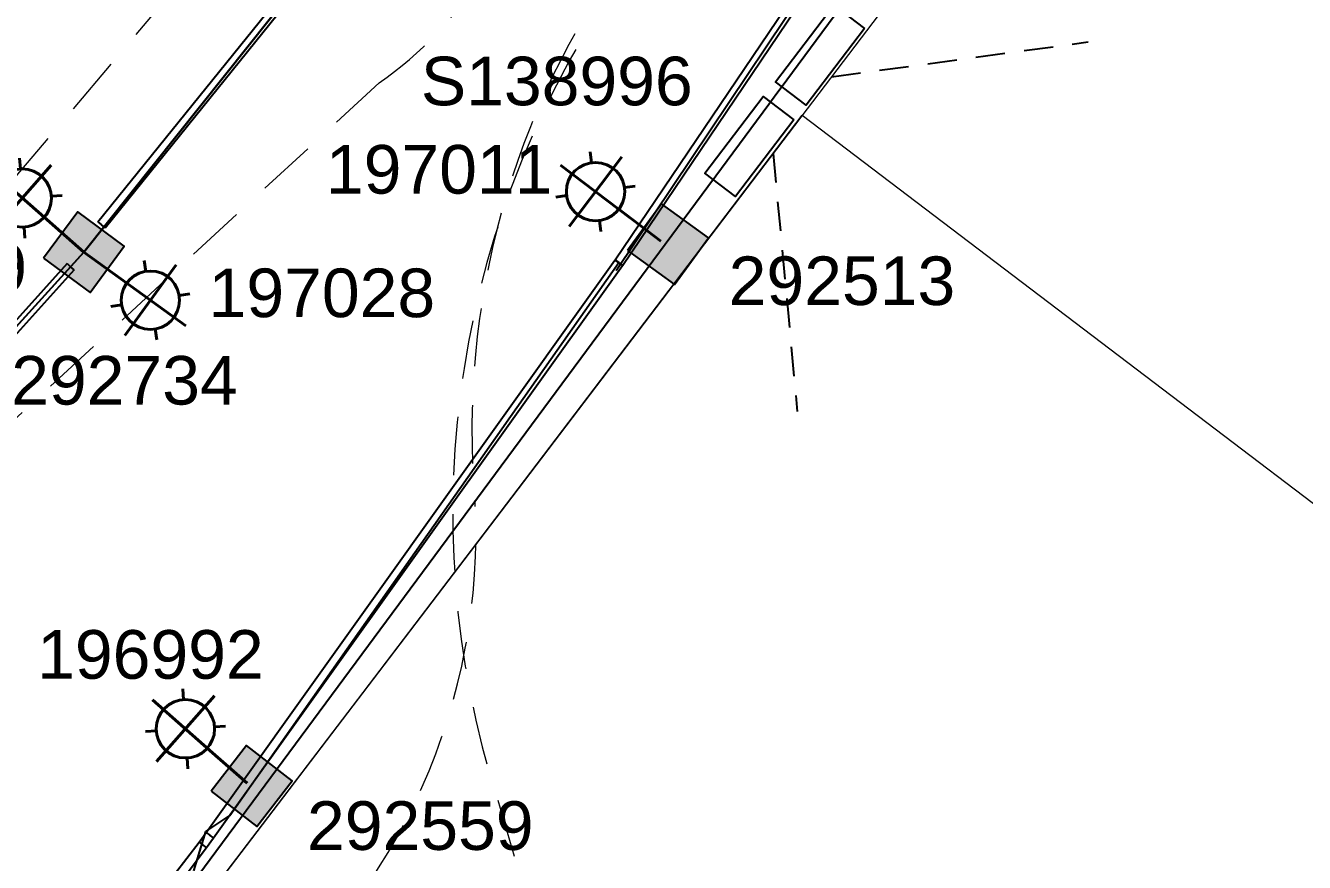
# Model space of a CAD drawing. Header units: metres. Extents: x 300929 to 302247, y 6244220 to 6246836.
# Drawn here: x 301550.1 to 301615.9, y 6244805.4 to 6244848.4 of the extents above; entities that cross this region are included whole.
import ezdxf
from ezdxf.enums import TextEntityAlignment as Align

# ---------------------------------------------------------------- set-up
doc = ezdxf.new("R2010")
doc.units = ezdxf.units.M
doc.linetypes.add('Cable Exist UG', pattern=[8.2, 4, -1.2, 1.8, -1.2])
doc.linetypes.add('Dash', pattern=[5, 3, -2])
doc.layers.get('0').update_dxf_attribs({"color": 6})
for name, color, linetype in [('_User Miscellaneous1', 7, 'Continuous'), ('Duct_SP_EXT', 7, 'Continuous'), ('Equip_SP_SL_EXT', 7, 'Continuous'), ('Mains_SL_MOD', 3, 'Continuous'), ('Services_SP_NEW_UG', 7, 'Continuous'), ('SupportsUG_SP_LV_NEW', 7, 'Continuous'), ('SupportsUG_SP_LV_SL_EXT', 7, 'Continuous'), ('Trench_SP_NEW', 7, 'Continuous')]:
    doc.layers.add(name, color=color, linetype=linetype)
doc.layers.add('Cadastre Developer_SP_EXT', color=9, linetype='Continuous', lineweight=5)
doc.layers.add('Cadastre Land Parcels_SP_EXT', color=9, linetype='Continuous', lineweight=5)
doc.styles.add('COLUMN_LABEL', font='arial.ttf')
doc.styles.add('iecARIAL', font='arial.ttf', dxfattribs={"height": 2})
doc.styles.add('POLE_LABEL', font='arial.ttf')
doc.styles.get("Standard").update_dxf_attribs({"font": 'arial.ttf'})
doc.linetypes.add('IE Trench HV', pattern='A,7,-0.2,["/",Standard,S=3,R=0,X=0.6,Y=-1.4],-2.5', length=9.7)

# ---------------------------------------------------------------- blocks, each defined once
blk = doc.blocks.new('COLUMN_EXT')
blk.add_hatch(color=256).paths.add_polyline_path([(-1.485, 1.485), (-1.485, -1.485), (1.485, -1.485), (1.485, 1.485)])
blk.add_lwpolyline([(-1.485, -1.485), (1.485, -1.485), (1.485, 1.485), (-1.485, 1.485)], close=True)
for tag, height, style, flags, p in [('ASSET_NUM', 2.5, 'COLUMN_LABEL', 8, (2, 2)), ('STRUCTURE_PLANT_NUMBER', 0.2, 'POLE_LABEL', 9, (1.813, 0.031)), ('STREET_CODE', 0.2, 'COLUMN_LABEL', 9, (1.813, -0.2))]:
    blk.add_attdef(tag, text='', height=height, dxfattribs=dict(style=style, flags=flags)).set_placement(p, align=Align.MIDDLE_LEFT)
at = {"flags": 9}
for tag, p in [('OWNED_BY', (1.813, -0.6)), ('COLUMN_TYPE', (1.813, -0.4)), ('STATE', (1.813, -0.8)), ('USAGE', (1.813, -1)), ('LEGEND', (1.813, -1.2)), ('LOCATION', (1.813, -1.4)), ('STREETNAME', (1.813, -1.6)), ('SUBURB', (1.813, -1.8)), ('NOTES', (1.813, -2))]:
    blk.add_attdef(tag, text='', height=0.2, dxfattribs=at).set_placement(p, align=Align.MIDDLE_LEFT)
at = {"flags": 1}
blk.add_attdef('Z', (1.813, -2.351), '', height=0.2, dxfattribs=at)
blk = doc.blocks.new('SL_LANTERN_EXT')
at = {"lineweight": 40}
for p, q in [((0, 1.968), (0, 6.468)), ((-1.459, 5.676), (-1.061, 5.278)), ((1.458, 5.676), (1.06, 5.278)), ((-2.25, 4.218), (2.25, 4.218)), ((-1.459, 2.759), (-1.061, 3.157)), ((0, 0), (0, 2.721)), ((1.458, 2.759), (1.06, 3.157))]:
    blk.add_line(p, q, dxfattribs=at)
blk.add_circle((0, 4.218), 1.5, dxfattribs=at)
at = {"style": 'iecARIAL', "flags": 8}
blk.add_attdef('ASSET_NUM', (1.5, 1.5), '', height=2.5, dxfattribs=at)
for tag, p, height, flags in [('CONSTRUCTED_VOLTAGE', (0.981, -0.653), 0.2, 9), ('CONTROL_TYPE', (0.981, -0.853), 0.2, 9), ('LANTERN_PURPOSE', (0.981, -1.053), 0.2, 9), ('LANTERN_TYPE', (0.981, -1.253), 0.2, 9), ('NO_PHASES', (0.981, -1.453), 0.2, 9), ('LNUMBER', (2.181, -3.253), 2.5, 8), ('OPERATING_VOLTAGE', (0.981, -1.653), 0.2, 9), ('ORIENTATION', (0.981, -1.853), 0.2, 9), ('OWNED_BY', (0.981, -2.053), 0.2, 9), ('STATE', (0.981, -2.253), 0.2, 9), ('CEXIST', (0.981, -2.653), 0.2, 9), ('USAGE', (0.981, -2.453), 0.2, 9), ('CNEW', (0.981, -2.853), 0.2, 9), ('CNUMBER', (0.981, -3.053), 0.2, 9), ('CREMOVE', (0.981, -3.253), 0.2, 9), ('CREPLACE', (0.981, -3.453), 0.2, 9), ('LKINGHEIGHT', (0.981, -3.653), 0.2, 9), ('LBRACKET', (0.981, -3.853), 0.2, 9), ('LBRACKETVOCAB', (0.981, -4.053), 0.2, 9), ('LCATEGORY', (0.981, -4.253), 0.2, 9), ('LCHARGE1', (0.981, -4.453), 0.2, 9), ('LCHARGE1PERCENT', (0.981, -4.653), 0.2, 9), ('LCHARGE2', (0.981, -4.853), 0.2, 9), ('LCHARGE2PERCENT', (0.981, -5.053), 0.2, 9), ('LCHARGE3', (0.981, -5.253), 0.2, 9), ('LCHARGE3PERCENT', (0.981, -5.453), 0.2, 9), ('LEXIST', (0.981, -5.653), 0.2, 9), ('LLAMP', (0.981, -5.853), 0.2, 9), ('LLAMPVOCAB', (0.981, -6.053), 0.2, 9), ('LMAST', (0.981, -6.253), 0.2, 9), ('LMASTVOCAB', (0.981, -6.453), 0.2, 9), ('LNEW', (0.981, -6.653), 0.2, 9), ('LANTNUMBER', (0.981, -6.853), 0.2, 9), ('LOUTREACH', (0.981, -7.253), 0.2, 9), ('LOUTREACHVOCAB', (0.981, -7.453), 0.2, 9), ('LRATECODE', (0.981, -7.653), 0.2, 9), ('LREMOVE', (0.981, -7.853), 0.2, 9), ('LREPLACE', (0.981, -8.053), 0.2, 9), ('LTYPE', (0.981, -8.253), 0.2, 9), ('LTYPEVOCAB', (0.981, -8.453), 0.2, 9), ('LEGEND', (0.981, -8.653), 0.2, 9), ('STREETNAME', (0.981, -9.253), 0.2, 9), ('LOCATION', (0.981, -8.853), 0.2, 9), ('NOTES', (0.981, -9.053), 0.2, 9), ('SUBURB', (0.981, -9.453), 0.2, 1)]:
    blk.add_attdef(tag, p, '', height=height, dxfattribs=dict(flags=flags))
blk = doc.blocks.new('PILLAR_NEW')
for tag, height, flags, p in [('ASSET_NUM', 2.5, 8, (2, 4)), ('STREET_CODE', 0.2, 9, (1.5, 2)), ('OWNED_BY', 0.2, 9, (1.5, 1.8)), ('OPERATED_BY', 0.2, 9, (1.5, 1.6))]:
    blk.add_attdef(tag, text='', height=height, dxfattribs=dict(flags=flags)).set_placement(p, align=Align.MIDDLE_LEFT)
blk.add_wipeout([(-2.475, 0.99), (2.475, 0.99), (2.475, -0.99), (-2.475, -0.99)])
at = {"lineweight": -3}
blk.add_lwpolyline([(-2.475, 0.99), (2.475, 0.99), (2.475, -0.99), (-2.475, -0.99)], close=True, dxfattribs=at)
for tag, flags, p in [('MAINTAINED_BY', 9, (1.5, 1.4)), ('STATE', 9, (1.5, 1.2)), ('SUPPORT_TYPE', 9, (1.5, 1)), ('USAGE', 9, (1.5, 0.8)), ('LEGEND', 9, (1.5, 0.6)), ('SUBURB', 9, (1.5, 0.2)), ('STREETNAME', 9, (1.5, 0)), ('PARENT', 9, (1.5, 0.4)), ('Z', 1, (1.5, -0.6)), ('LOCATION', 9, (1.5, -0.2)), ('NOTES', 9, (1.5, -0.4))]:
    blk.add_attdef(tag, text='', height=0.2, dxfattribs=dict(flags=flags)).set_placement(p, align=Align.MIDDLE_LEFT)

msp = doc.modelspace()

# ---------------------------------------------------------------- linework, layer by layer
at = {"layer": '_User Miscellaneous1'}
for points in [[(301575.973, 6244865.448), (301553.126, 6244836.795)], [(301553.126, 6244836.795), (301575.973, 6244865.448)], [(301580.496, 6244835.851), (301597.87, 6244861.78)], [(301553.126, 6244836.795), (301528.114, 6244809.229)], [(301528.114, 6244809.229), (301553.126, 6244836.795)], [(301559.403, 6244807), (301560.638, 6244807.827), (301560.638, 6244807.827), (301580.635, 6244836.268)]]:
    msp.add_lwpolyline(points, dxfattribs=at)
at = {"layer": 'Cadastre Developer_SP_EXT', "linetype": 'Dash'}
for points in [[(301575.041, 6244870.633, -0.704756), (301578.366, 6244869.474), (301578.366, 6244869.474, -0.19317), (301573.649, 6244851.15), (301573.649, 6244851.15, -0.104444), (301568.315, 6244845.506), (301568.315, 6244845.506), (301545.274, 6244824.244), (301521.306, 6244794.477), (301506.925, 6244775.38), (301506.925, 6244775.38, -1.28559), (301505.222, 6244776.2), (301505.222, 6244776.2), (301511.874, 6244790.534), (301519.528, 6244803.059), (301530.43, 6244817.285), (301546.125, 6244836.537), (301574.964, 6244870.633)], [(301573.239, 6244824.034, -0.180678), (301581.054, 6244852.236)], [(301581.118, 6244851.432, 0.237615), (301574.405, 6244808.608)], [(301561.343, 6244797.359, 0.240923), (301573.239, 6244824.034)], [(301597.011, 6244597.831, -0.019885), (301474.724, 6244818.442)]]:
    msp.add_lwpolyline(points, format="xyb", dxfattribs=at)
msp.add_lwpolyline([(301574.405, 6244808.608), (301614.064, 6244674.266)], dxfattribs=at)
at = {"layer": 'Cadastre Land Parcels_SP_EXT', "linetype": 'Continuous'}
msp.add_lwpolyline([(301719.925, 6245022.803), (301684.066, 6244967.45), (301575.128, 6244824.19), (301559.283, 6244803.377), (301550.682, 6244792.118), (301855.438, 6244750.388)], dxfattribs=at)
at = {"layer": 'Duct_SP_EXT'}
for p, q in [((301580.438, 6244836.405), (301597.656, 6244861.893)), ((301580.832, 6244836.132), (301598.054, 6244861.624)), ((301553.842, 6244838.347), (301554.028, 6244838.196)), ((301554.215, 6244838.046), (301554.028, 6244838.196)), ((301552.264, 6244836.202), (301529.065, 6244810.504)), ((301552.264, 6244836.202), (301552.442, 6244836.041)), ((301552.264, 6244836.202), (301552.264, 6244836.202)), ((301552.264, 6244836.202), (301552.442, 6244836.041)), ((301552.62, 6244835.88), (301552.442, 6244836.041)), ((301552.62, 6244835.88), (301552.442, 6244836.041)), ((301559.405, 6244806.958), (301580.425, 6244836.387)), ((301559.796, 6244806.679), (301580.815, 6244836.108)), ((301580.425, 6244836.387), (301580.438, 6244836.405)), ((301580.425, 6244836.387), (301580.62, 6244836.247)), ((301580.425, 6244836.387), (301580.62, 6244836.247)), ((301580.438, 6244836.405), (301580.635, 6244836.268)), ((301580.815, 6244836.108), (301580.62, 6244836.247)), ((301580.816, 6244836.108), (301580.62, 6244836.247)), ((301580.832, 6244836.132), (301580.635, 6244836.268)), ((301580.816, 6244836.108), (301580.832, 6244836.132)), ((301552.62, 6244835.88), (301529.421, 6244810.183)), ((301552.62, 6244835.88), (301552.62, 6244835.88)), ((301557.791, 6244804.803), (301559.046, 6244806.454)), ((301559.046, 6244806.454), (301559.405, 6244806.958)), ((301559.046, 6244806.454), (301559.239, 6244806.312)), ((301559.405, 6244806.958), (301559.601, 6244806.818)), ((301559.405, 6244806.958), (301559.601, 6244806.818)), ((301559.432, 6244806.17), (301559.796, 6244806.679)), ((301559.796, 6244806.679), (301559.601, 6244806.818)), ((301559.796, 6244806.679), (301559.601, 6244806.818)), ((301558.173, 6244804.512), (301559.432, 6244806.17)), ((301559.432, 6244806.17), (301559.239, 6244806.312))]:
    msp.add_line(p, q, dxfattribs=at)
at = {"layer": 'Mains_SL_MOD', "linetype": 'Cable Exist UG'}
msp.add_lwpolyline([(301542.774, 6244783.12), (301549.582, 6244793.284), (301549.582, 6244793.284), (301553.663, 6244798.596), (301554.583, 6244798.866), (301558.782, 6244804.986), (301559.403, 6244807)], dxfattribs=at)
at = {"layer": 'Services_SP_NEW_UG', "linetype": 'Dash', "ltscale": 0.5, "flags": 128}
for points in [[(301591.567, 6244845.808), (301604.777, 6244847.606)], [(301588.568, 6244841.873), (301589.812, 6244828.6)]]:
    msp.add_lwpolyline(points, dxfattribs=at)

# ---------------------------------------------------------------- block references
at = {"layer": 'Equip_SP_SL_EXT'}
ref = msp.add_blockref('SL_LANTERN_EXT', (301553.126, 6244836.795), dxfattribs=dict(at, rotation=48.73438650988628))
ref.add_attrib('ASSET_NUM', '197029', dxfattribs={"layer": '0', "height": 2.5, "style": 'iecARIAL'}).set_placement((301550.201, 6244835.977), align=Align.MIDDLE_RIGHT)
ref = msp.add_blockref('SL_LANTERN_EXT', (301582.797, 6244837.36), dxfattribs=dict(at, rotation=52.86457193058791))
ref.add_attrib('ASSET_NUM', '197011', dxfattribs={"layer": '0', "height": 2.5, "style": 'iecARIAL'}).set_placement((301565.569, 6244841.053), align=Align.MIDDLE_LEFT)
ref = msp.add_blockref('SL_LANTERN_EXT', (301553.126, 6244836.795), dxfattribs=dict(at, rotation=234.1340759929138))
ref.add_attrib('ASSET_NUM', '197028', dxfattribs={"layer": '0', "height": 2.5, "style": 'iecARIAL'}).set_placement((301571.19, 6244834.701), align=Align.MIDDLE_RIGHT)
ref = msp.add_blockref('SL_LANTERN_EXT', (301561.513, 6244809.494), dxfattribs=dict(at, rotation=48.63406362056962))
ref.add_attrib('ASSET_NUM', '196992', dxfattribs={"layer": '0', "height": 2.5, "style": 'iecARIAL'}).set_placement((301550.72, 6244816.107), align=Align.MIDDLE_LEFT)
at = {"layer": 'SupportsUG_SP_LV_SL_EXT'}
ref = msp.add_blockref('COLUMN_EXT', (301553.126, 6244836.795), dxfattribs=dict(at, rotation=323.6156481878382))
ref.add_attrib('ASSET_NUM', '292734', dxfattribs={"layer": '0', "height": 2.5, "style": 'COLUMN_LABEL'}).set_placement((301561.037, 6244831.455), align=Align.TOP_RIGHT)
ref = msp.add_blockref('COLUMN_EXT', (301583.162, 6244837.201), dxfattribs=dict(at, rotation=323.9563230174431))
ref.add_attrib('ASSET_NUM', '292513', dxfattribs={"layer": '0', "height": 2.5, "style": 'COLUMN_LABEL'}).set_placement((301586.281, 6244836.573), align=Align.TOP_LEFT)
ref = msp.add_blockref('COLUMN_EXT', (301561.748, 6244809.345), dxfattribs=dict(at, rotation=322.2518051009673))
ref.add_attrib('ASSET_NUM', '292559', dxfattribs={"layer": '0', "height": 2.5, "style": 'COLUMN_LABEL'}).set_placement((301564.597, 6244808.554), align=Align.TOP_LEFT)

# ---------------------------------------------------------------- next in the draw order: block references
at = {"layer": 'SupportsUG_SP_LV_NEW'}
ref = msp.add_blockref('PILLAR_NEW', (301590.985, 6244846.924), dxfattribs=dict(at, rotation=232.7497498407393))
ref.add_attrib('ASSET_NUM', 'S138995', dxfattribs={"layer": '0', "height": 2.5}).set_placement((301574.786, 6244851.662), align=Align.MIDDLE_LEFT)

# ---------------------------------------------------------------- next in the draw order: block references
at = {"layer": 'SupportsUG_SP_LV_NEW', "lineweight": 30}
ref = msp.add_blockref('PILLAR_NEW', (301587.343, 6244842.231), dxfattribs=dict(at, rotation=232.7497498407393))
ref.add_attrib('ASSET_NUM', 'S138996', dxfattribs={"layer": '0', "height": 2.5}).set_placement((301570.453, 6244845.595), align=Align.MIDDLE_LEFT)

# ---------------------------------------------------------------- next in the draw order: linework, layer by layer
at = {"layer": '_User Miscellaneous1', "lineweight": 0, "flags": 128}
msp.add_lwpolyline([(301684.05, 6244967.424), (301729.866, 6244948.63), (301758.966, 6244795.124), (301754.511, 6244764.208), (301550.68, 6244792.116), (301567.206, 6244813.784), (301575.128, 6244824.19), (301590.066, 6244843.84), (301638.455, 6244807.089), (301619.864, 6244782.645)], dxfattribs=at)
at = {"layer": 'Duct_SP_EXT'}
for p, q in [((301553.842, 6244838.347), (301574.876, 6244864.424)), ((301554.215, 6244838.046), (301575.25, 6244864.123))]:
    msp.add_line(p, q, dxfattribs=at)
at = {"layer": 'Trench_SP_NEW', "linetype": 'IE Trench HV', "flags": 128}
msp.add_lwpolyline([(301550.256, 6244792.935), (301601.448, 6244862.12, -0.003429), (301601.464, 6244862.142), (301610.359, 6244873.825), (301643.696, 6244916.179)], format="xyb", dxfattribs=at)

doc.saveas('drawing.dxf')
